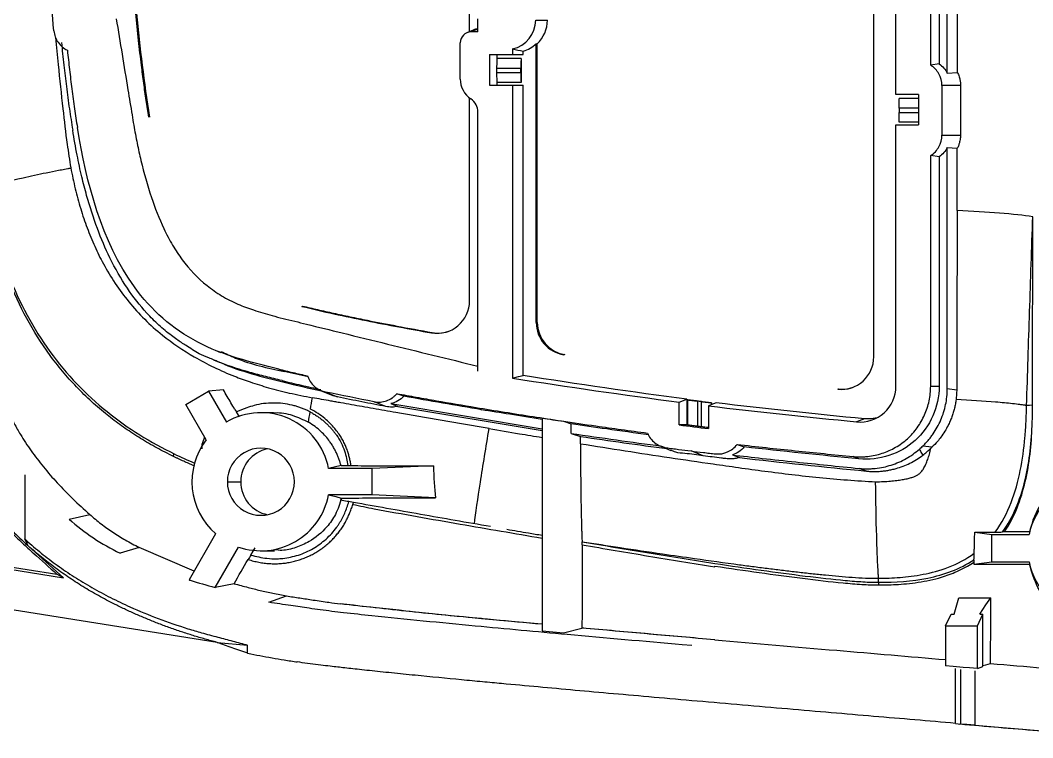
# Model space of a CAD drawing. Header units: millimetres. Extents: x 405 to 507, y -86 to 86.
# Drawn here: x 424.22 to 462.36, y -84.14 to -57.12 of the extents above; entities that cross this region are included whole.
import ezdxf

# ---------------------------------------------------------------- set-up
doc = ezdxf.new("R2010")
doc.units = ezdxf.units.MM

msp = doc.modelspace()

# ---------------------------------------------------------------- linework, layer by layer
at = {"color": 7, "linetype": 'Continuous', "lineweight": 25}
for p, q in [((456.373, -69.797), (456.373, -29.777)), ((457.206, -59.91), (457.206, -42.11)), ((458.519, -58.806), (458.519, -43.214)), ((458.838, -43.26), (458.838, -58.76)), ((441.148, -57.543), (441.148, -54.95)), ((441.461, -57.557), (441.461, -57.06)), ((443.635, -57.116), (444.076, -57.116)), ((441.283, -57.486), (441.038, -57.589)), ((441.461, -57.557), (441.193, -57.557)), ((440.791, -59.329), (440.791, -57.96)), ((442.765, -58.193), (442.765, -58.41)), ((443.165, -58.41), (443.165, -58.28)), ((443.656, -57.997), (443.696, -58.002)), ((443.656, -68.502), (443.656, -57.997)), ((443.696, -68.502), (443.696, -58.002)), ((441.893, -58.41), (443.165, -58.41)), ((441.893, -58.41), (441.893, -59.56)), ((442.182, -58.559), (442.182, -58.41)), ((443.084, -58.559), (442.182, -58.559)), ((443.084, -58.559), (443.084, -59.46)), ((442.177, -59.087), (442.177, -58.932)), ((443.079, -58.932), (442.177, -58.932)), ((442.177, -59.087), (443.079, -59.087)), ((443.079, -59.087), (443.079, -58.932)), ((458.838, -58.76), (458.519, -58.806)), ((459.143, -59.109), (459.529, -59.084)), ((442.182, -59.56), (442.182, -59.46)), ((443.084, -59.46), (442.182, -59.46)), ((441.893, -59.56), (443.165, -59.56)), ((442.765, -59.56), (442.765, -70.594)), ((443.165, -70.498), (443.165, -59.56)), ((459.644, -59.574), (458.94, -59.574)), ((441.148, -67.684), (441.148, -60.047)), ((458.059, -59.91), (457.206, -59.91)), ((458.059, -60.059), (457.33, -60.059)), ((458.059, -59.91), (458.059, -61.06)), ((441.461, -70.332), (441.461, -60.578)), ((457.325, -60.432), (457.325, -60.587)), ((458.059, -60.432), (457.325, -60.432)), ((457.325, -60.587), (458.059, -60.587)), ((458.059, -60.96), (457.33, -60.96)), ((457.206, -70.903), (457.206, -61.06)), ((457.206, -61.06), (458.059, -61.06)), ((458.94, -61.444), (459.64, -61.444)), ((459.143, -61.911), (459.522, -61.936)), ((459.143, -70.991), (459.143, -61.911)), ((459.516, -64.288), (459.522, -61.936)), ((458.519, -70.903), (458.519, -62.214)), ((458.838, -62.26), (458.519, -62.214)), ((458.838, -62.26), (458.838, -70.903)), ((434.819, -67.892), (434.851, -67.881)), ((443.656, -68.502), (443.696, -68.502)), ((439.706, -68.89), (439.737, -68.879)), ((431.564, -69.548), (431.761, -69.631)), ((444.728, -69.703), (444.697, -69.714)), ((431.5, -69.911), (431.716, -70.001)), ((431.893, -70.074), (431.675, -69.982)), ((434.16, -70.344), (433.952, -70.257)), ((434.078, -70.691), (434.315, -70.788)), ((458.519, -70.903), (458.838, -70.903)), ((430.452, -71.586), (431.31, -71.09)), ((431.87, -71.036), (431.31, -71.09)), ((431.31, -71.09), (431.98, -72.25)), ((435.529, -71.058), (435.936, -71.228)), ((435.719, -71.12), (436.166, -71.304)), ((438.668, -71.278), (438.407, -71.182)), ((455.025, -71.016), (455.055, -71.005)), ((459.143, -70.991), (459.499, -71.031)), ((431.22, -72.918), (430.452, -71.586)), ((437.994, -71.667), (437.545, -71.483)), ((438.184, -71.558), (438.441, -71.659)), ((438.184, -71.558), (443.878, -72.51)), ((438.441, -71.659), (443.878, -72.568)), ((441.384, -71.7), (441.599, -71.788)), ((449.041, -71.5), (449.33, -71.387)), ((449.041, -72.359), (449.041, -71.5)), ((449.33, -71.387), (449.33, -72.359)), ((449.362, -72.363), (449.362, -71.414)), ((449.73, -71.462), (449.73, -72.411)), ((449.885, -72.431), (449.885, -71.482)), ((450.141, -71.639), (450.141, -72.498)), ((450.263, -71.528), (450.263, -71.592)), ((432.293, -71.766), (432.365, -71.864)), ((432.476, -72.055), (432.365, -71.864)), ((433.761, -71.9), (433.283, -71.9)), ((444.682, -72.222), (444.976, -72.318)), ((444.976, -72.678), (444.976, -72.318)), ((449.33, -72.359), (449.041, -72.359)), ((456.023, -72.132), (455.724, -72.244)), ((444.976, -72.678), (445.329, -72.792)), ((445.328, -73.067), (445.329, -72.792)), ((448.32, -73.151), (448.728, -73.322)), ((451.226, -73.092), (451.494, -73.186)), ((458.564, -73.201), (458.216, -73.159)), ((449.949, -73.526), (449.49, -73.34)), ((451.047, -73.49), (451.309, -73.59)), ((455.813, -73.639), (455.592, -73.55)), ((436.301, -73.89), (435.835, -74.004)), ((437.48, -74.004), (435.835, -74.004)), ((439.781, -73.895), (437.48, -74.004)), ((437.48, -74.996), (437.48, -74.004)), ((456.098, -74.098), (455.818, -73.998)), ((424.386, -74.242), (424.386, -76.654)), ((432.019, -74.5), (432.521, -74.5)), ((437.48, -74.996), (435.835, -74.996)), ((439.856, -75.109), (437.48, -74.996)), ((426.055, -75.907), (426.836, -75.727)), ((412.897, -76.063), (425.846, -78.115)), ((412.911, -75.975), (425.598, -77.985)), ((424.386, -76.654), (424.436, -76.7)), ((424.465, -76.811), (424.386, -76.654)), ((431.578, -76.462), (430.575, -78.2)), ((460.177, -76.396), (460.819, -76.49)), ((460.819, -77.51), (460.819, -76.49)), ((460.819, -76.49), (462.226, -76.49)), ((461.295, -76.392), (461.229, -76.392)), ((462.246, -76.392), (461.295, -76.392)), ((424.436, -76.7), (424.465, -76.811)), ((424.519, -76.918), (424.465, -76.811)), ((424.484, -76.887), (424.519, -76.918)), ((424.519, -76.918), (425.846, -78.115)), ((428.699, -76.971), (427.974, -77.187)), ((430.769, -77.863), (428.699, -76.971)), ((431.557, -78.481), (432.436, -76.958)), ((445.384, -76.876), (445.383, -76.759)), ((431.634, -80.551), (409.946, -77.115)), ((433.283, -77.1), (433.795, -77.1)), ((450.383, -77.708), (450.383, -77.675)), ((460.149, -77.608), (460.819, -77.51)), ((460.149, -77.608), (462.243, -77.608)), ((460.819, -77.51), (462.226, -77.51)), ((425.846, -78.115), (425.598, -77.985)), ((432.272, -78.34), (431.557, -78.481)), ((433.584, -79.04), (434.243, -78.803)), ((459.076, -79.932), (459.288, -79.484)), ((459.288, -79.484), (459.401, -79.484)), ((460.276, -79.932), (460.488, -79.484)), ((460.375, -79.484), (460.488, -79.484)), ((460.488, -81.457), (460.488, -79.484)), ((444.686, -80.186), (445.378, -80.009)), ((459.076, -79.932), (460.276, -79.932)), ((459.076, -79.932), (459.076, -81.437)), ((460.276, -81.54), (460.276, -79.932)), ((443.874, -80.112), (444.686, -80.186)), ((431.634, -80.551), (432.783, -80.651)), ((432.783, -80.958), (432.783, -80.651)), ((449.516, -80.673), (449.156, -80.642)), ((459.459, -83.6), (459.459, -81.528)), ((459.65, -83.632), (459.65, -81.571)), ((460.187, -81.622), (460.187, -83.67)), ((460.276, -81.54), (460.488, -81.457))]:
    msp.add_line(p, q, dxfattribs=at)
at = {"color": 8, "linetype": 'Continuous', "lineweight": 25}
msp.add_line((441.461, -57.454), (441.193, -57.557), dxfattribs=at)
at = {"color": 7, "linetype": 'Continuous', "lineweight": 25, "flags": 128}
for points in [[(459.143, -59.109), (459.143, -48.606), (459.144, -42.911)], [(458.94, -59.574), (458.94, -60.621), (458.94, -61.444)], [(459.644, -59.574), (459.642, -60.523), (459.64, -61.444)], [(442.765, -70.594), (442.989, -70.54), (443.165, -70.498)], [(450.43, -71.526), (450.332, -71.565), (450.268, -71.589), (450.205, -71.614), (450.141, -71.639)], [(462.356, -71.621), (462.244, -71.625), (462.132, -71.628)], [(456.503, -72.086), (456.281, -72.131), (456.023, -72.132)], [(443.878, -72.101), (443.876, -76.587), (443.874, -80.112)], [(449.362, -72.363), (449.344, -72.361), (449.33, -72.359)], [(448.372, -73.155), (448.479, -73.202), (448.591, -73.25)], [(435.835, -74.996), (436.102, -75.061), (436.31, -75.112)], [(436.747, -75.354), (436.76, -75.318), (436.772, -75.281)], [(432.909, -77.265), (432.996, -77.114), (433.064, -76.995)], [(460.149, -77.531), (460.149, -77.574), (460.149, -77.608)], [(459.401, -79.484), (459.501, -79.139), (459.58, -78.867)], [(460.375, -79.484), (460.602, -79.138), (460.78, -78.867)], [(459.743, -81.494), (459.37, -81.462), (459.076, -81.437)], [(460.276, -81.54), (459.978, -81.514), (459.743, -81.494)], [(460.488, -81.419), (460.601, -81.39), (460.777, -81.345)], [(459.459, -83.6), (459.548, -83.62), (459.619, -83.636)], [(459.65, -83.632), (459.632, -83.635), (459.619, -83.636)], [(460.187, -83.67), (459.886, -83.649), (459.65, -83.632)], [(460.187, -83.67), (462.874, -83.899), (464.985, -84.078)]]:
    msp.add_lwpolyline(points, dxfattribs=at)
at = {"color": 7, "linetype": 'Continuous', "lineweight": 25}
for centre, radius, start, end in [((442.533, -57.116), 1.102, 282.173, 0.0053), ((442.85, -57.116), 1.225, 313.6588, 0.0014), ((441.194, -57.96), 0.402, 90.0073, 180.0073), ((441.482, -57.959), 0.514, 92.3112, 112.7884), ((442.821, -57.116), 1.214, 286.4641, 313.4289), ((441.694, -59.329), 0.902, 179.9977, 236.3942), ((440.863, -60.578), 0.598, 359.9977, 56.3942), ((439.922, -67.684), 1.225, 259.8297, 0.009), ((444.881, -68.503), 1.225, 179.9942, 261.3349), ((444.91, -68.503), 1.214, 179.9942, 261.3349), ((439.952, -67.685), 1.214, 259.822, 292.7885), ((455.148, -69.797), 1.225, 264.2437, 0.0083), ((455.177, -69.797), 1.214, 264.2362, 292.7884), ((455.859, -70.903), 1.348, 264.2437, 0.0083), ((433.283, -74.499), 2.599, 10.9806, 120.0944), ((433.284, -74.5), 2.6, 142.5277, 228.996), ((433.283, -74.5), 1.264, 359.989, 180.011), ((433.785, -74.5), 1.265, 101.4588, 180.0055), ((433.283, -74.5), 1.264, 179.989, 0.011), ((433.785, -74.5), 1.265, 179.9945, 258.5412), ((464.775, -77), 2.6, 101.3233, 168.6882), ((433.283, -74.501), 2.599, 250.9944, 349.0182), ((431.542, -69.76), 8.24, 228.2462, 244.3451), ((464.775, -77), 2.6, 191.3116, 260.1342)]:
    msp.add_arc(centre, radius, start, end, dxfattribs=at)
for points, knots in [([(429.059, -60.762), (429.025, -60.553), (428.958, -60.129), (428.866, -59.48), (428.769, -58.726), (428.67, -57.852), (428.541, -56.549), (428.438, -55.288), (428.344, -53.982), (428.254, -52.693), (428.143, -51.006), (427.991, -48.391), (427.832, -45.13), (427.669, -41.205), (427.533, -37.314), (427.418, -33.36), (427.358, -30.742), (427.327, -29.398)], [0, 0, 0, 0, 0.020192, 0.041035, 0.062532, 0.092724, 0.12501, 0.187495, 0.213569, 0.249997, 0.310804, 0.375, 0.500002, 0.622485, 0.750001, 0.871686, 1, 1, 1, 1]), ([(429.099, -60.76), (428.887, -59.464), (428.735, -58.16), (428.493, -55.548), (428.402, -54.241), (428.131, -50.323), (427.994, -47.708), (427.639, -39.864), (427.481, -34.631), (427.368, -29.398)], [0, 0, 0, 0, 0.125, 0.125, 0.25, 0.25, 0.5, 0.5, 1, 1, 1, 1]), ([(459.529, -59.084), (459.53, -58.41), (459.534, -57.085), (459.538, -55.128), (459.543, -52.93), (459.548, -50.34), (459.552, -48.382), (459.554, -47.338)], [0, 0, 0, 0, 0.1720609, 0.3387257, 0.499996, 0.7335729, 1, 1, 1, 1]), ([(427.833, -57.06), (427.906, -57.505), (428.052, -58.396), (428.25, -59.603), (428.397, -60.494), (428.507, -61.168), (428.613, -61.74), (428.813, -62.652), (429.114, -63.737), (429.53, -64.803), (429.939, -65.58), (430.434, -66.337), (431.056, -66.993), (431.8, -67.51), (432.391, -67.81), (433.032, -68.047), (433.603, -68.218), (434.273, -68.384), (435.154, -68.602), (436.466, -68.923), (438.052, -69.312), (439.756, -69.729), (440.893, -70.007), (441.461, -70.146)], [0, 0, 0, 0, 0.062818, 0.125635, 0.170335, 0.188452, 0.220723, 0.251275, 0.318401, 0.377281, 0.41007, 0.44042, 0.50313, 0.534244, 0.566156, 0.59514, 0.629275, 0.649084, 0.691213, 0.755664, 0.837109, 0.918555, 1, 1, 1, 1]), ([(425.483, -57.516), (425.498, -57.672), (425.582, -57.894), (425.737, -58.068), (425.854, -58.169), (425.921, -58.21), (425.99, -58.248)], [0, 0, 0, 0, 0.5, 0.75, 0.75, 1, 1, 1, 1]), ([(425.767, -57.949), (425.797, -58.235), (425.854, -58.788), (425.953, -59.623), (426.062, -60.442), (426.149, -60.992), (426.191, -61.261)], [0, 0, 0, 0, 0.25793, 0.499847, 0.755622, 1, 1, 1, 1]), ([(425.99, -58.248), (426.016, -58.491), (426.069, -58.977), (426.158, -59.713), (426.255, -60.44), (426.331, -60.923), (426.368, -61.156)], [0, 0, 0, 0, 0.249999, 0.499995, 0.758721, 1, 1, 1, 1]), ([(442.177, -58.932), (442.177, -58.908), (442.177, -58.86), (442.178, -58.789), (442.179, -58.712), (442.18, -58.63), (442.181, -58.583), (442.182, -58.559)], [0, 0, 0, 0, 0.167046, 0.332603, 0.50026, 0.749787, 1, 1, 1, 1]), ([(443.084, -58.559), (443.083, -58.574), (443.083, -58.605), (443.082, -58.661), (443.081, -58.733), (443.08, -58.823), (443.079, -58.896), (443.079, -58.932)], [0, 0, 0, 0, 0.1670462, 0.3326034, 0.5002598, 0.7497868, 1, 1, 1, 1]), ([(442.182, -59.46), (442.181, -59.445), (442.18, -59.414), (442.179, -59.359), (442.178, -59.287), (442.177, -59.196), (442.177, -59.124), (442.177, -59.087)], [0, 0, 0, 0, 0.167046, 0.332603, 0.50026, 0.749787, 1, 1, 1, 1]), ([(443.079, -59.087), (443.079, -59.112), (443.08, -59.16), (443.08, -59.23), (443.081, -59.308), (443.082, -59.39), (443.083, -59.437), (443.084, -59.46)], [0, 0, 0, 0, 0.1670462, 0.3326034, 0.5002598, 0.7497868, 1, 1, 1, 1]), ([(458.94, -59.574), (458.94, -59.421), (458.88, -59.195), (458.746, -59.009), (458.643, -58.897), (458.582, -58.85), (458.519, -58.806)], [0, 0, 0, 0, 0.5, 0.75, 0.75, 1, 1, 1, 1]), ([(459.529, -59.084), (459.541, -59.109), (459.565, -59.161), (459.593, -59.241), (459.62, -59.336), (459.64, -59.448), (459.643, -59.532), (459.644, -59.574)], [0, 0, 0, 0, 0.167343, 0.33398, 0.500868, 0.750801, 1, 1, 1, 1]), ([(457.325, -60.432), (457.325, -60.408), (457.325, -60.36), (457.326, -60.289), (457.326, -60.212), (457.328, -60.13), (457.329, -60.083), (457.33, -60.059)], [0, 0, 0, 0, 0.167046, 0.332603, 0.50026, 0.749787, 1, 1, 1, 1]), ([(457.33, -60.96), (457.329, -60.945), (457.328, -60.914), (457.327, -60.859), (457.326, -60.787), (457.325, -60.696), (457.325, -60.624), (457.325, -60.587)], [0, 0, 0, 0, 0.167046, 0.332603, 0.50026, 0.749787, 1, 1, 1, 1]), ([(430.958, -69.677), (430.791, -69.576), (430.507, -69.402), (430.157, -69.174), (429.812, -68.923), (429.428, -68.601), (428.85, -68.026), (428.203, -67.193), (427.592, -66.111), (427.092, -64.935), (426.761, -63.906), (426.523, -62.979), (426.346, -62.161), (426.245, -61.573), (426.191, -61.261)], [0, 0, 0, 0, 0.05818, 0.099585, 0.124811, 0.185519, 0.249144, 0.368377, 0.499421, 0.619077, 0.749919, 0.821906, 0.905217, 1, 1, 1, 1]), ([(433.952, -70.257), (432.903, -70.001), (431.854, -69.741), (429.95, -68.745), (429.142, -68.028), (427.27, -65.429), (426.711, -63.247), (426.368, -61.156)], [0, 0, 0, 0, 0.25, 0.25, 0.5, 0.5, 1, 1, 1, 1]), ([(458.519, -62.214), (458.582, -62.169), (458.643, -62.122), (458.747, -62.01), (458.88, -61.824), (458.94, -61.598), (458.94, -61.444)], [0, 0, 0, 0, 0.25, 0.25, 0.5, 1, 1, 1, 1]), ([(459.64, -61.444), (459.639, -61.472), (459.638, -61.529), (459.627, -61.613), (459.608, -61.711), (459.575, -61.82), (459.54, -61.897), (459.522, -61.936)], [0, 0, 0, 0, 0.165645, 0.33173, 0.499282, 0.748944, 1, 1, 1, 1]), ([(422.908, -63.406), (423.279, -63.296), (423.768, -63.172), (424.601, -62.983), (424.895, -62.92), (425.349, -62.827), (425.578, -62.781), (425.849, -62.729), (425.984, -62.704), (426.052, -62.691), (426.081, -62.686), (426.1, -62.682), (426.112, -62.68), (426.119, -62.679)], [0, 0, 0, 0, 0.5, 0.5, 0.75, 0.75, 0.875, 0.9375, 0.96875, 0.984375, 0.992187, 0.992187, 1, 1, 1, 1]), ([(426.12, -62.679), (426.145, -62.81), (426.196, -63.072), (426.285, -63.46), (426.383, -63.841), (426.49, -64.214), (426.607, -64.58), (426.734, -64.938), (426.871, -65.289), (427.019, -65.631), (427.176, -65.965), (427.552, -66.692), (428.272, -67.772), (429.454, -68.946), (430.816, -69.867), (431.956, -70.41), (432.907, -70.756), (433.597, -70.969), (434.378, -71.172), (434.933, -71.279), (435.225, -71.336)], [0, 0, 0, 0, 0.0298031, 0.0592595, 0.0883738, 0.1171535, 0.1456081, 0.1737497, 0.2015931, 0.2291555, 0.2564567, 0.2835193, 0.4109807, 0.5426074, 0.6505128, 0.7741703, 0.8213614, 0.8746507, 0.9341546, 1, 1, 1, 1]), ([(429.993, -73.548), (429.886, -73.495), (429.672, -73.39), (429.359, -73.223), (429.052, -73.05), (428.752, -72.87), (428.459, -72.684), (428.173, -72.491), (427.893, -72.291), (427.621, -72.086), (427.03, -71.612), (426.172, -70.804), (425.168, -69.561), (424.33, -68.181), (423.782, -66.948), (423.429, -65.922), (423.205, -65.138), (423.015, -64.325), (422.92, -63.769), (422.872, -63.488)], [0, 0, 0, 0, 0.027872, 0.055498, 0.082895, 0.110083, 0.137079, 0.163903, 0.190575, 0.217114, 0.24354, 0.367437, 0.491086, 0.61533, 0.743184, 0.805173, 0.868523, 0.933411, 1, 1, 1, 1]), ([(422.92, -63.48), (422.965, -63.755), (423.016, -64.033), (423.131, -64.584), (423.196, -64.857), (423.41, -65.669), (423.581, -66.202), (424.183, -67.755), (424.705, -68.727), (425.961, -70.46), (426.694, -71.219), (428.281, -72.499), (429.134, -73.022), (430.009, -73.446)], [0, 0, 0, 0, 0.0625, 0.0625, 0.125, 0.125, 0.25, 0.25, 0.5, 0.5, 0.75, 0.75, 1, 1, 1, 1]), ([(459.516, -64.288), (459.513, -65.424), (459.507, -67.672), (459.501, -69.92), (459.499, -71.031)], [0, 0, 0, 0, 0.505753, 1, 1, 1, 1]), ([(462.363, -64.516), (462.031, -64.467), (461.601, -64.421), (460.623, -64.343), (460.076, -64.31), (459.516, -64.288)], [0, 0, 0, 0, 0.5, 0.5, 1, 1, 1, 1]), ([(462.132, -71.628), (462.169, -70.453), (462.207, -69.28), (462.284, -66.905), (462.324, -65.708), (462.363, -64.516)], [0, 0, 0, 0, 0.5, 0.5, 1, 1, 1, 1]), ([(434.819, -67.892), (435.221, -67.99), (435.629, -68.084), (436.442, -68.263), (436.849, -68.348), (438.072, -68.593), (438.89, -68.744), (439.706, -68.89)], [0, 0, 0, 0, 0.25, 0.25, 0.5, 0.5, 1, 1, 1, 1]), ([(434.851, -67.881), (435.04, -67.926), (435.426, -68.019), (436.021, -68.153), (436.644, -68.287), (437.44, -68.45), (438.473, -68.65), (439.291, -68.798), (439.737, -68.879)], [0, 0, 0, 0, 0.116887, 0.239167, 0.366856, 0.499966, 0.727552, 1, 1, 1, 1]), ([(422.64, -69.094), (422.751, -69.394), (422.938, -69.9), (423.171, -70.519), (423.355, -71), (423.54, -71.422), (423.755, -71.876), (423.981, -72.306), (424.262, -72.795), (424.624, -73.344), (425.089, -73.954), (425.613, -74.557), (426.195, -75.156), (426.617, -75.536), (426.833, -75.731)], [0, 0, 0, 0, 0.120433, 0.203498, 0.24917, 0.314243, 0.377224, 0.4382, 0.497264, 0.589706, 0.685799, 0.785968, 0.890592, 1, 1, 1, 1]), ([(431.675, -69.982), (431.622, -69.961), (431.502, -69.912), (431.263, -69.809), (431.077, -69.728), (430.958, -69.677)], [0, 0, 0, 0, 0.218007, 0.499997, 1, 1, 1, 1]), ([(431.781, -69.587), (431.962, -69.675), (432.713, -70.041), (433.535, -70.213), (434.16, -70.344)], [0, 0, 0, 0, 0.240229, 1, 1, 1, 1]), ([(434.078, -70.691), (433.875, -70.641), (433.469, -70.542), (432.929, -70.4), (432.461, -70.263), (432.064, -70.133), (431.804, -70.033), (431.675, -69.982)], [0, 0, 0, 0, 0.2505934, 0.5002562, 0.6671593, 0.8336543, 1, 1, 1, 1]), ([(433.952, -70.257), (434.132, -70.301), (434.494, -70.388), (434.856, -70.469), (435.038, -70.509)], [0, 0, 0, 0, 0.499951, 1, 1, 1, 1]), ([(435.06, -70.553), (434.913, -70.52), (434.612, -70.453), (434.313, -70.381), (434.16, -70.344)], [0, 0, 0, 0, 0.490915, 1, 1, 1, 1]), ([(435.038, -70.509), (435.052, -70.547), (435.066, -70.585), (435.101, -70.657), (435.16, -70.762), (435.343, -70.974), (435.561, -71.087), (435.719, -71.12)], [0, 0, 0, 0, 0.125, 0.125, 0.25, 0.5, 1, 1, 1, 1]), ([(434.078, -70.691), (434.317, -70.748), (434.802, -70.865), (435.289, -70.973), (435.536, -71.027)], [0, 0, 0, 0, 0.492826, 1, 1, 1, 1]), ([(455.592, -73.55), (455.638, -73.554), (455.73, -73.562), (455.869, -73.564), (456.008, -73.56), (456.193, -73.544), (456.422, -73.506), (456.779, -73.408), (457.205, -73.219), (457.657, -72.892), (458.028, -72.474), (458.259, -72.07), (458.392, -71.724), (458.464, -71.455), (458.511, -71.181), (458.517, -70.995), (458.519, -70.903)], [0, 0, 0, 0, 0.031159, 0.062376, 0.093741, 0.125342, 0.187709, 0.250409, 0.375217, 0.500022, 0.624827, 0.749634, 0.81222, 0.874702, 0.93759, 1, 1, 1, 1]), ([(458.838, -70.903), (458.838, -71.671), (458.501, -72.429), (457.365, -73.456), (456.578, -73.716), (455.813, -73.639)], [0, 0, 0, 0, 0.5, 0.5, 1, 1, 1, 1]), ([(432.293, -71.766), (432.247, -71.687), (432.154, -71.527), (432.013, -71.283), (431.918, -71.119), (431.87, -71.036)], [0, 0, 0, 0, 0.327047, 0.660273, 1, 1, 1, 1]), ([(441.882, -72.498), (440.69, -72.297), (439.515, -72.095), (438.083, -71.844), (437.798, -71.794), (437.237, -71.695), (436.957, -71.645), (436.557, -71.574), (436.428, -71.551), (436.231, -71.516), (436.164, -71.504), (436.038, -71.481), (435.977, -71.47), (435.674, -71.416), (435.445, -71.375), (435.225, -71.336)], [0, 0, 0, 0, 0.5, 0.5, 0.625, 0.625, 0.75, 0.75, 0.8125, 0.8125, 0.84375, 0.84375, 0.875, 0.875, 1, 1, 1, 1]), ([(436.166, -71.304), (436.09, -71.288), (436.01, -71.27), (435.941, -71.23), (435.937, -71.228)], [0, 0, 0, 0, 0.945791, 1, 1, 1, 1]), ([(437.994, -71.667), (437.691, -71.609), (437.081, -71.492), (436.472, -71.367), (436.166, -71.304)], [0, 0, 0, 0, 0.4962125, 1, 1, 1, 1]), ([(437.545, -71.483), (437.703, -71.513), (437.947, -71.492), (438.197, -71.367), (438.292, -71.294), (438.351, -71.241), (438.379, -71.211), (438.407, -71.182)], [0, 0, 0, 0, 0.5, 0.75, 0.875, 0.875, 1, 1, 1, 1]), ([(438.407, -71.182), (438.65, -71.226), (439.146, -71.316), (440.138, -71.49), (440.887, -71.617), (441.384, -71.7)], [0, 0, 0, 0, 0.245448, 0.49994, 1, 1, 1, 1]), ([(458.216, -73.159), (458.252, -73.124), (458.324, -73.053), (458.424, -72.941), (458.52, -72.823), (458.639, -72.66), (458.772, -72.446), (458.905, -72.173), (459.011, -71.889), (459.086, -71.596), (459.134, -71.296), (459.14, -71.092), (459.143, -70.991)], [0, 0, 0, 0, 0.062424, 0.124716, 0.187036, 0.249542, 0.374537, 0.499758, 0.624088, 0.748645, 0.874267, 1, 1, 1, 1]), ([(459.499, -71.031), (459.497, -71.094), (459.495, -71.22), (459.481, -71.345), (459.474, -71.407)], [0, 0, 0, 0, 0.499725, 1, 1, 1, 1]), ([(435.139, -71.869), (435.097, -71.848), (435.012, -71.804), (434.88, -71.748), (434.745, -71.698), (434.607, -71.654), (434.397, -71.598), (434.111, -71.547), (433.748, -71.527), (433.387, -71.55), (433.05, -71.613), (432.712, -71.729), (432.492, -71.815), (432.365, -71.864)], [0, 0, 0, 0, 0.0496459, 0.0992618, 0.1490266, 0.1991195, 0.249719, 0.3751238, 0.5001337, 0.6268637, 0.7512876, 0.8557679, 1, 1, 1, 1]), ([(438.441, -71.659), (438.404, -71.666), (438.33, -71.681), (438.217, -71.688), (438.105, -71.685), (438.031, -71.673), (437.994, -71.667)], [0, 0, 0, 0, 0.2529673, 0.5021628, 0.7502687, 1, 1, 1, 1]), ([(441.384, -71.7), (441.743, -71.759), (442.46, -71.876), (443.535, -72.045), (444.682, -72.219), (445.791, -72.382), (446.868, -72.534), (447.516, -72.622), (447.843, -72.666)], [0, 0, 0, 0, 0.1669874, 0.3336599, 0.5000213, 0.7000101, 0.8482602, 1, 1, 1, 1]), ([(449.362, -71.414), (449.377, -71.416), (449.406, -71.42), (449.461, -71.427), (449.533, -71.437), (449.622, -71.448), (449.694, -71.457), (449.73, -71.462)], [0, 0, 0, 0, 0.166291, 0.332007, 0.500769, 0.751476, 1, 1, 1, 1]), ([(449.885, -71.482), (449.909, -71.485), (449.957, -71.491), (450.028, -71.499), (450.106, -71.509), (450.19, -71.519), (450.238, -71.525), (450.263, -71.528)], [0, 0, 0, 0, 0.165963, 0.331289, 0.499509, 0.751273, 1, 1, 1, 1]), ([(459.474, -71.407), (459.466, -71.461), (459.451, -71.57), (459.415, -71.733), (459.37, -71.897), (459.316, -72.06), (459.251, -72.222), (459.165, -72.404), (459.053, -72.605), (458.917, -72.805), (458.756, -73.007), (458.635, -73.129), (458.564, -73.201)], [0, 0, 0, 0, 0.080012, 0.161349, 0.244067, 0.328166, 0.413585, 0.500198, 0.622374, 0.750076, 0.853127, 1, 1, 1, 1]), ([(462.132, -71.628), (462.129, -71.627), (462.123, -71.627), (462.113, -71.625), (462.098, -71.623), (462.063, -71.618), (461.991, -71.608), (461.926, -71.599), (461.793, -71.582), (461.7, -71.571), (461.406, -71.539), (461.192, -71.518), (460.509, -71.462), (459.999, -71.43), (459.474, -71.407)], [0, 0, 0, 0, 0.007813, 0.007813, 0.015625, 0.03125, 0.0625, 0.125, 0.125, 0.25, 0.25, 0.5, 0.5, 1, 1, 1, 1]), ([(460.95, -76.393), (461.202, -76.052), (461.398, -75.674), (461.702, -74.891), (461.811, -74.484), (461.975, -73.666), (462.03, -73.254), (462.086, -72.64), (462.1, -72.436), (462.116, -72.132), (462.12, -72.031), (462.126, -71.879), (462.128, -71.804), (462.13, -71.728), (462.131, -71.678), (462.132, -71.651), (462.132, -71.628)], [0, 0, 0, 0, 0.25, 0.25, 0.5, 0.5, 0.75, 0.75, 0.875, 0.875, 0.9375, 0.9375, 0.96875, 0.984375, 0.984375, 1, 1, 1, 1]), ([(433.761, -71.906), (433.779, -71.904), (434.014, -71.877), (434.477, -71.974), (434.873, -72.161), (435.071, -72.255)], [0, 0, 0, 0, 0.039531, 0.518348, 1, 1, 1, 1]), ([(435.139, -71.869), (435.186, -71.895), (435.278, -71.946), (435.408, -72.03), (435.529, -72.117), (435.64, -72.206), (435.741, -72.297), (435.835, -72.388), (435.919, -72.478), (435.996, -72.568), (436.065, -72.655), (436.176, -72.807), (436.31, -73.031), (436.434, -73.329), (436.517, -73.618), (436.547, -73.8), (436.562, -73.89)], [0, 0, 0, 0, 0.060331, 0.118385, 0.174171, 0.227691, 0.278941, 0.327918, 0.374619, 0.419046, 0.461202, 0.501023, 0.634053, 0.759709, 0.880983, 1, 1, 1, 1]), ([(436.68, -73.893), (436.672, -73.845), (436.655, -73.747), (436.621, -73.597), (436.58, -73.444), (436.528, -73.289), (436.466, -73.132), (436.391, -72.975), (436.303, -72.818), (436.195, -72.655), (436.06, -72.481), (435.891, -72.296), (435.684, -72.107), (435.437, -71.919), (435.248, -71.815), (435.149, -71.76)], [0, 0, 0, 0, 0.059093, 0.118738, 0.179123, 0.240426, 0.302805, 0.366458, 0.431728, 0.499019, 0.578398, 0.668252, 0.768509, 0.879102, 1, 1, 1, 1]), ([(443.878, -72.151), (443.471, -72.088), (442.711, -71.97), (441.952, -71.846), (441.599, -71.788)], [0, 0, 0, 0, 0.534925, 1, 1, 1, 1]), ([(436.301, -73.89), (436.289, -73.849), (436.267, -73.765), (436.223, -73.636), (436.172, -73.506), (436.112, -73.374), (436.043, -73.242), (435.963, -73.109), (435.86, -72.957), (435.723, -72.785), (435.541, -72.598), (435.324, -72.413), (435.158, -72.309), (435.071, -72.255)], [0, 0, 0, 0, 0.068702, 0.13804, 0.208174, 0.27926, 0.351449, 0.424885, 0.499702, 0.610598, 0.73078, 0.86051, 1, 1, 1, 1]), ([(447.897, -72.732), (447.368, -72.66), (446.394, -72.527), (445.421, -72.383), (444.976, -72.318)], [0, 0, 0, 0, 0.542444, 1, 1, 1, 1]), ([(449.73, -72.411), (449.706, -72.408), (449.658, -72.402), (449.588, -72.393), (449.512, -72.383), (449.431, -72.372), (449.385, -72.366), (449.362, -72.363)], [0, 0, 0, 0, 0.166649, 0.332252, 0.500358, 0.751284, 1, 1, 1, 1]), ([(450.141, -72.462), (450.134, -72.461), (450.099, -72.457), (450.009, -72.446), (449.928, -72.436), (449.885, -72.431)], [0, 0, 0, 0, 0.1021994, 0.5252649, 1, 1, 1, 1]), ([(461.23, -76.392), (461.427, -76.113), (461.592, -75.811), (461.863, -75.18), (461.97, -74.849), (462.223, -73.833), (462.306, -73.121), (462.34, -72.39)], [0, 0, 0, 0, 0.25, 0.25, 0.5, 0.5, 1, 1, 1, 1]), ([(461.295, -76.392), (461.486, -76.108), (461.644, -75.802), (461.902, -75.164), (462.003, -74.832), (462.24, -73.814), (462.313, -73.108), (462.341, -72.39)], [0, 0, 0, 0, 0.25, 0.25, 0.5, 0.5, 1, 1, 1, 1]), ([(431.163, -72.82), (431.12, -72.915), (431.05, -73.067), (431.055, -73.204), (431.056, -73.254)], [0, 0, 0, 0, 0.63055, 1, 1, 1, 1]), ([(441.327, -76.085), (441.378, -75.689), (441.457, -75.141), (441.65, -73.889), (441.765, -73.186), (441.882, -72.498)], [0, 0, 0, 0, 0.5, 0.5, 1, 1, 1, 1]), ([(444.976, -72.678), (445.542, -72.761), (446.673, -72.927), (447.806, -73.079), (448.372, -73.155)], [0, 0, 0, 0, 0.500585, 1, 1, 1, 1]), ([(447.843, -72.666), (447.877, -72.738), (447.914, -72.807), (448.009, -72.931), (448.175, -73.097), (448.394, -73.194), (448.628, -73.23), (448.707, -73.238), (448.863, -73.259), (449.098, -73.289), (449.333, -73.32), (449.49, -73.34)], [0, 0, 0, 0, 0.125, 0.125, 0.25, 0.5, 0.5, 0.625, 0.625, 0.75, 1, 1, 1, 1]), ([(445.328, -73.067), (445.889, -73.156), (447.005, -73.334), (448.671, -73.588), (449.777, -73.749), (450.325, -73.828)], [0, 0, 0, 0, 0.3368933, 0.6708584, 1, 1, 1, 1]), ([(445.328, -73.067), (445.328, -73.133), (445.328, -73.264), (445.328, -73.456), (445.328, -73.639), (445.328, -73.814), (445.328, -73.98), (445.329, -74.137), (445.33, -74.284), (445.331, -74.422), (445.332, -74.551), (445.334, -74.671), (445.335, -74.781), (445.336, -74.883), (445.338, -74.976), (445.339, -75.06), (445.342, -75.28), (445.348, -75.617), (445.356, -75.977), (445.364, -76.237), (445.37, -76.447), (445.378, -76.62), (445.382, -76.725), (445.383, -76.759)], [0, 0, 0, 0, 0.0471, 0.092234, 0.135399, 0.176593, 0.215814, 0.253061, 0.288334, 0.321633, 0.35296, 0.382315, 0.409698, 0.435111, 0.458552, 0.480024, 0.499525, 0.628568, 0.749448, 0.812233, 0.87373, 0.959529, 1, 1, 1, 1]), ([(449.49, -73.34), (449.644, -73.359), (449.876, -73.387), (450.108, -73.415), (450.263, -73.434), (450.34, -73.445), (450.572, -73.465), (450.805, -73.424), (451.003, -73.305), (451.124, -73.209), (451.176, -73.152), (451.226, -73.092)], [0, 0, 0, 0, 0.25, 0.375, 0.375, 0.5, 0.5, 0.75, 0.875, 0.875, 1, 1, 1, 1]), ([(451.226, -73.092), (451.59, -73.133), (452.316, -73.216), (453.408, -73.33), (454.5, -73.441), (455.228, -73.514), (455.592, -73.55)], [0, 0, 0, 0, 0.24992, 0.499882, 0.749905, 1, 1, 1, 1]), ([(456.443, -74.501), (456.541, -74.499), (456.727, -74.495), (456.992, -74.478), (457.228, -74.454), (457.437, -74.423), (457.619, -74.388), (457.774, -74.348), (457.904, -74.303), (458.015, -74.254), (458.11, -74.186), (458.194, -74.093), (458.272, -73.973), (458.344, -73.826), (458.411, -73.653), (458.474, -73.454), (458.509, -73.311), (458.528, -73.235)], [0, 0, 0, 0, 0.106069, 0.20171, 0.287335, 0.363336, 0.430091, 0.487985, 0.537426, 0.578904, 0.618402, 0.663022, 0.714238, 0.773015, 0.839981, 0.915549, 1, 1, 1, 1]), ([(429.993, -73.548), (429.992, -73.546), (429.989, -73.542), (429.989, -73.532), (429.991, -73.518), (429.995, -73.498), (430.001, -73.474), (430.006, -73.457), (430.009, -73.447)], [0, 0, 0, 0, 0.052297, 0.143282, 0.281882, 0.470372, 0.70961, 1, 1, 1, 1]), ([(430.759, -73.896), (430.693, -73.868), (430.564, -73.813), (430.372, -73.728), (430.213, -73.656), (430.087, -73.594), (430.025, -73.563), (429.993, -73.548)], [0, 0, 0, 0, 0.253618, 0.499993, 0.74998, 0.874984, 1, 1, 1, 1]), ([(449.949, -73.526), (449.72, -73.491), (449.376, -73.439), (448.956, -73.415), (448.792, -73.337), (448.733, -73.309)], [0, 0, 0, 0, 0.562474, 0.843179, 1, 1, 1, 1]), ([(451.309, -73.59), (451.282, -73.598), (451.227, -73.614), (451.143, -73.63), (451.059, -73.64), (450.944, -73.644), (450.802, -73.629), (450.461, -73.587), (450.176, -73.553), (449.949, -73.526)], [0, 0, 0, 0, 0.062552, 0.124595, 0.186506, 0.248667, 0.37388, 0.499104, 1, 1, 1, 1]), ([(451.047, -73.49), (451.423, -73.533), (452.217, -73.624), (453.41, -73.752), (454.625, -73.877), (455.42, -73.958), (455.818, -73.998)], [0, 0, 0, 0, 0.236342, 0.499999, 0.75, 1, 1, 1, 1]), ([(455.818, -73.998), (455.869, -74.002), (455.971, -74.011), (456.124, -74.014), (456.278, -74.01), (456.482, -73.994), (456.736, -73.955), (457.033, -73.876), (457.321, -73.768), (457.595, -73.63), (457.856, -73.467), (458.015, -73.337), (458.094, -73.271)], [0, 0, 0, 0, 0.062498, 0.124859, 0.187248, 0.249827, 0.374977, 0.500348, 0.624836, 0.749547, 0.874719, 1, 1, 1, 1]), ([(456.098, -74.098), (456.152, -74.103), (456.259, -74.112), (456.421, -74.115), (456.582, -74.109), (456.743, -74.095), (456.902, -74.072), (457.059, -74.041), (457.252, -73.993), (457.478, -73.917), (457.735, -73.804), (457.984, -73.668), (458.139, -73.557), (458.217, -73.501)], [0, 0, 0, 0, 0.071605, 0.143329, 0.215063, 0.286697, 0.358124, 0.429236, 0.499929, 0.622309, 0.746846, 0.872952, 1, 1, 1, 1]), ([(458.094, -73.271), (458.106, -73.298), (458.13, -73.353), (458.17, -73.429), (458.201, -73.477), (458.217, -73.501)], [0, 0, 0, 0, 0.323549, 0.656883, 1, 1, 1, 1]), ([(436.68, -73.893), (437.021, -73.894), (437.537, -73.894), (438.311, -73.894), (439.004, -73.894), (439.521, -73.895), (439.781, -73.895)], [0, 0, 0, 0, 0.329987, 0.499994, 0.749086, 1, 1, 1, 1]), ([(450.325, -73.828), (450.644, -73.874), (451.292, -73.967), (452.279, -74.102), (453.294, -74.23), (454.331, -74.344), (455.383, -74.439), (456.089, -74.48), (456.443, -74.501)], [0, 0, 0, 0, 0.156718, 0.31886, 0.48539, 0.655211, 0.827167, 1, 1, 1, 1]), ([(456.554, -78.136), (456.553, -78.134), (456.553, -78.13), (456.553, -78.123), (456.552, -78.114), (456.551, -78.091), (456.548, -78.046), (456.542, -77.952), (456.537, -77.867), (456.528, -77.689), (456.521, -77.563), (456.504, -77.16), (456.493, -76.863), (456.464, -75.911), (456.45, -75.198), (456.443, -74.501)], [0, 0, 0, 0, 0.003906, 0.003906, 0.007812, 0.015625, 0.03125, 0.0625, 0.125, 0.125, 0.25, 0.25, 0.5, 0.5, 1, 1, 1, 1]), ([(436.324, -75.115), (436.256, -75.325), (436.129, -75.716), (435.722, -76.292), (435.205, -76.729), (434.607, -76.981), (434.16, -77.11), (433.891, -77.073), (433.798, -77.06)], [0, 0, 0, 0, 0.190286, 0.355072, 0.607083, 0.765369, 0.919422, 1, 1, 1, 1]), ([(436.291, -75.195), (436.295, -75.182), (436.301, -75.155), (436.307, -75.126), (436.31, -75.112)], [0, 0, 0, 0, 0.499212, 1, 1, 1, 1]), ([(436.31, -75.112), (436.486, -75.112), (436.845, -75.112), (437.398, -75.111), (437.977, -75.11), (438.58, -75.11), (439.209, -75.109), (439.638, -75.109), (439.856, -75.109)], [0, 0, 0, 0, 0.149996, 0.306617, 0.469899, 0.639873, 0.816565, 1, 1, 1, 1]), ([(432.798, -77.431), (432.865, -77.45), (432.998, -77.488), (433.201, -77.532), (433.404, -77.564), (433.606, -77.584), (433.808, -77.59), (434.007, -77.584), (434.205, -77.562), (434.4, -77.529), (434.592, -77.484), (434.78, -77.427), (434.962, -77.359), (435.138, -77.28), (435.307, -77.192), (435.469, -77.092), (435.624, -76.984), (435.771, -76.866), (435.91, -76.741), (436.041, -76.608), (436.163, -76.469), (436.276, -76.325), (436.379, -76.175), (436.469, -76.019), (436.55, -75.859), (436.623, -75.694), (436.688, -75.525), (436.728, -75.411), (436.747, -75.354)], [0, 0, 0, 0, 0.041941, 0.083531, 0.124721, 0.165488, 0.205839, 0.24581, 0.285553, 0.325301, 0.364906, 0.404207, 0.443182, 0.48182, 0.520093, 0.558102, 0.595994, 0.633747, 0.671329, 0.708709, 0.745852, 0.782727, 0.81905, 0.854979, 0.891039, 0.927223, 0.963551, 1, 1, 1, 1]), ([(432.909, -77.265), (433.105, -77.313), (433.43, -77.392), (433.834, -77.406), (434.236, -77.379), (434.703, -77.279), (435.26, -77.033), (435.75, -76.673), (436.024, -76.372), (436.151, -76.196), (436.182, -76.151), (436.293, -75.984), (436.454, -75.682), (436.548, -75.396), (436.595, -75.25)], [0, 0, 0, 0, 0.129085, 0.21297, 0.257359, 0.386387, 0.515428, 0.643817, 0.772372, 0.773586, 0.78272, 0.80771, 0.901473, 1, 1, 1, 1]), ([(436.747, -75.354), (436.88, -75.381), (437.148, -75.437), (437.416, -75.493), (437.552, -75.521)], [0, 0, 0, 0, 0.4945467, 1, 1, 1, 1]), ([(441.936, -76.191), (441.037, -76.035), (440.155, -75.881), (438.866, -75.654), (438.44, -75.578), (437.601, -75.429), (437.187, -75.355), (436.772, -75.281)], [0, 0, 0, 0, 0.5, 0.5, 0.75, 0.75, 1, 1, 1, 1]), ([(426.833, -75.731), (426.903, -75.792), (427.043, -75.912), (427.26, -76.085), (427.481, -76.249), (427.706, -76.405), (427.936, -76.554), (428.093, -76.647), (428.172, -76.693)], [0, 0, 0, 0, 0.168498, 0.336021, 0.502748, 0.668863, 0.834551, 1, 1, 1, 1]), ([(442.545, -76.288), (442.819, -76.335), (443.262, -76.411), (443.706, -76.485), (443.876, -76.513)], [0, 0, 0, 0, 0.6166577, 1, 1, 1, 1]), ([(423.867, -76.394), (424.004, -76.533), (424.145, -76.669), (424.432, -76.935), (424.578, -77.066), (425.015, -77.46), (425.307, -77.722), (425.598, -77.985)], [0, 0, 0, 0, 0.25, 0.25, 0.5, 0.5, 1, 1, 1, 1]), ([(423.921, -76.349), (424.013, -76.441), (424.197, -76.624), (424.389, -76.8), (424.484, -76.887)], [0, 0, 0, 0, 0.5008497, 1, 1, 1, 1]), ([(460.157, -77.191), (460.158, -77.161), (460.16, -77.103), (460.164, -76.98), (460.168, -76.817), (460.173, -76.612), (460.176, -76.467), (460.177, -76.396)], [0, 0, 0, 0, 0.125574, 0.250676, 0.500051, 0.755072, 1, 1, 1, 1]), ([(460.177, -76.396), (460.223, -76.396), (460.316, -76.395), (460.452, -76.395), (460.607, -76.394), (460.744, -76.394), (460.864, -76.393), (460.922, -76.393), (460.95, -76.393)], [0, 0, 0, 0, 0.162455, 0.328972, 0.499672, 0.749133, 0.874319, 1, 1, 1, 1]), ([(424.436, -76.7), (424.53, -76.783), (424.717, -76.949), (425.008, -77.189), (425.306, -77.423), (425.612, -77.649), (425.926, -77.869), (426.248, -78.082), (426.579, -78.288), (426.917, -78.487), (427.263, -78.679), (427.618, -78.865), (427.98, -79.043), (428.573, -79.318), (429.419, -79.665), (430.324, -79.975), (431.077, -80.198), (431.64, -80.35), (432.22, -80.502), (432.596, -80.601), (432.783, -80.651)], [0, 0, 0, 0, 0.040161, 0.080498, 0.121043, 0.161825, 0.202875, 0.244222, 0.285895, 0.327921, 0.370327, 0.413141, 0.456388, 0.500094, 0.622971, 0.75016, 0.807341, 0.875049, 0.937524, 1, 1, 1, 1]), ([(431.634, -80.551), (431.481, -80.51), (431.179, -80.428), (430.732, -80.295), (430.294, -80.154), (429.865, -80.007), (429.444, -79.851), (429.032, -79.688), (428.63, -79.518), (428.236, -79.34), (427.769, -79.116), (427.237, -78.838), (426.645, -78.496), (426.078, -78.133), (425.534, -77.75), (425.012, -77.348), (424.683, -77.061), (424.519, -76.918)], [0, 0, 0, 0, 0.058631, 0.11646, 0.173512, 0.229813, 0.28539, 0.340271, 0.394486, 0.448066, 0.501041, 0.586996, 0.671615, 0.755057, 0.837487, 0.919075, 1, 1, 1, 1]), ([(428.172, -76.693), (428.259, -76.742), (428.432, -76.839), (428.61, -76.927), (428.699, -76.971)], [0, 0, 0, 0, 0.499979, 1, 1, 1, 1]), ([(445.384, -76.876), (445.383, -77.396), (445.382, -78.44), (445.381, -79.484), (445.38, -80.008)], [0, 0, 0, 0, 0.4974952, 1, 1, 1, 1]), ([(445.383, -76.759), (445.863, -76.832), (446.871, -76.986), (448.283, -77.197), (449.779, -77.414), (450.933, -77.575), (451.868, -77.698), (452.421, -77.769), (452.965, -77.836), (453.501, -77.899), (454.028, -77.958), (454.546, -78.011), (455.056, -78.058), (455.559, -78.098), (456.057, -78.129), (456.388, -78.134), (456.554, -78.136)], [0, 0, 0, 0, 0.1293399, 0.2717438, 0.3803611, 0.5319542, 0.5821585, 0.631639, 0.68036, 0.7282858, 0.7753824, 0.8216456, 0.8670904, 0.9117874, 0.9559769, 1, 1, 1, 1]), ([(445.383, -76.759), (446.224, -76.902), (447.065, -77.042), (448.735, -77.315), (449.566, -77.448), (450.383, -77.574)], [0, 0, 0, 0, 0.5, 0.5, 1, 1, 1, 1]), ([(445.384, -76.876), (446.218, -77.018), (447.884, -77.299), (449.551, -77.572), (450.383, -77.708)], [0, 0, 0, 0, 0.50114, 1, 1, 1, 1]), ([(456.554, -78.136), (456.816, -78.133), (457.084, -78.124), (457.641, -78.079), (457.93, -78.045), (458.538, -77.928), (458.861, -77.846), (459.518, -77.591), (459.853, -77.417), (460.157, -77.191)], [0, 0, 0, 0, 0.25, 0.25, 0.5, 0.5, 0.75, 0.75, 1, 1, 1, 1]), ([(456.559, -78.288), (457.185, -78.289), (457.805, -78.251), (458.715, -78.065), (459.014, -77.982), (459.598, -77.756), (459.883, -77.613), (460.149, -77.436)], [0, 0, 0, 0, 0.5, 0.5, 0.75, 0.75, 1, 1, 1, 1]), ([(460.149, -77.436), (460.151, -77.395), (460.153, -77.314), (460.156, -77.232), (460.157, -77.191)], [0, 0, 0, 0, 0.500572, 1, 1, 1, 1]), ([(460.149, -77.436), (460.149, -77.451), (460.149, -77.483), (460.149, -77.514), (460.149, -77.531)], [0, 0, 0, 0, 0.474033, 1, 1, 1, 1]), ([(450.383, -77.574), (451.567, -77.753), (452.727, -77.919), (454.322, -78.116), (454.831, -78.173), (455.533, -78.237), (455.757, -78.255), (456.071, -78.274), (456.172, -78.279), (456.319, -78.284), (456.367, -78.286), (456.438, -78.287), (456.462, -78.287), (456.509, -78.288), (456.533, -78.288), (456.555, -78.288)], [0, 0, 0, 0, 0.5, 0.5, 0.75, 0.75, 0.875, 0.875, 0.9375, 0.9375, 0.96875, 0.96875, 0.984375, 0.984375, 1, 1, 1, 1]), ([(450.383, -77.675), (450.949, -77.76), (451.509, -77.842), (452.614, -77.998), (453.159, -78.071), (454.215, -78.203), (454.732, -78.262), (455.338, -78.319), (455.457, -78.33), (455.692, -78.349), (455.808, -78.357), (456.144, -78.378), (456.352, -78.387), (456.552, -78.387)], [0, 0, 0, 0, 0.25, 0.25, 0.5, 0.5, 0.75, 0.75, 0.8125, 0.8125, 0.875, 0.875, 1, 1, 1, 1]), ([(456.552, -78.387), (456.653, -78.386), (456.871, -78.385), (457.223, -78.371), (457.621, -78.343), (458.049, -78.291), (458.49, -78.211), (458.98, -78.086), (459.457, -77.912), (459.862, -77.712), (460.07, -77.581), (460.149, -77.531)], [0, 0, 0, 0, 0.080945, 0.174681, 0.281117, 0.400208, 0.519645, 0.63909, 0.804144, 0.924676, 1, 1, 1, 1]), ([(464.33, -79.917), (464.171, -79.87), (463.716, -79.736), (463.091, -79.238), (462.506, -78.504), (462.33, -77.907), (462.243, -77.608)], [0, 0, 0, 0, 0.151102, 0.433622, 0.716194, 1, 1, 1, 1]), ([(456.555, -78.288), (456.556, -78.263), (456.556, -78.212), (456.555, -78.161), (456.554, -78.136)], [0, 0, 0, 0, 0.500043, 1, 1, 1, 1]), ([(432.272, -78.34), (432.448, -78.387), (432.774, -78.475), (433.262, -78.596), (433.743, -78.704), (434.074, -78.769), (434.243, -78.803)], [0, 0, 0, 0, 0.269832, 0.499996, 0.74563, 1, 1, 1, 1]), ([(456.555, -78.288), (456.554, -78.295), (456.552, -78.311), (456.552, -78.344), (456.552, -78.37), (456.552, -78.387)], [0, 0, 0, 0, 0.21258, 0.50076, 1, 1, 1, 1]), ([(434.243, -78.803), (434.412, -78.828), (434.751, -78.878), (435.285, -78.958), (435.793, -79.034), (436.131, -79.08), (436.273, -79.099)], [0, 0, 0, 0, 0.250231, 0.50002, 0.79041, 1, 1, 1, 1]), ([(449.156, -80.642), (447.711, -80.514), (445.112, -80.284), (441.859, -79.986), (439.407, -79.748), (437.752, -79.581), (436.459, -79.442), (435.67, -79.347), (435.01, -79.253), (434.365, -79.157), (433.86, -79.081), (433.584, -79.04)], [0, 0, 0, 0, 0.278012, 0.500025, 0.625752, 0.750036, 0.818675, 0.875013, 0.902234, 0.946432, 1, 1, 1, 1]), ([(443.861, -79.869), (442.649, -79.758), (440.117, -79.525), (437.59, -79.245), (436.273, -79.099)], [0, 0, 0, 0, 0.478955, 1, 1, 1, 1]), ([(443.861, -79.869), (443.104, -79.799), (441.451, -79.645), (438.921, -79.401), (437.15, -79.199), (436.273, -79.099)], [0, 0, 0, 0, 0.299208, 0.65284, 1, 1, 1, 1]), ([(450.38, -80.453), (449.557, -80.38), (447.891, -80.234), (446.224, -80.084), (445.38, -80.008)], [0, 0, 0, 0, 0.49337, 1, 1, 1, 1]), ([(450.38, -80.452), (451.913, -80.585), (454.812, -80.836), (457.71, -81.084), (459.076, -81.2)], [0, 0, 0, 0, 0.528801, 1, 1, 1, 1]), ([(432.783, -80.958), (432.587, -80.893), (432.204, -80.767), (431.82, -80.622), (431.634, -80.551)], [0, 0, 0, 0, 0.512421, 1, 1, 1, 1]), ([(432.783, -80.958), (432.935, -80.989), (433.241, -81.051), (433.701, -81.134), (434.173, -81.214), (434.491, -81.262), (434.655, -81.287)], [0, 0, 0, 0, 0.244243, 0.4925, 0.738614, 1, 1, 1, 1]), ([(459.459, -83.6), (458.44, -83.513), (457.416, -83.426), (455.317, -83.247), (454.241, -83.155), (452.567, -83.011), (451.997, -82.962), (450.854, -82.863), (450.283, -82.813), (449.168, -82.716), (448.623, -82.668), (447.568, -82.575), (447.058, -82.53), (445.574, -82.398), (444.648, -82.314), (443.273, -82.189), (442.818, -82.147), (442.118, -82.081), (441.878, -82.059), (441.374, -82.012), (441.11, -81.987), (440.285, -81.908), (439.688, -81.85), (438.795, -81.761), (438.498, -81.731), (437.918, -81.672), (437.633, -81.642), (437.111, -81.586), (436.875, -81.561), (436.563, -81.526), (436.466, -81.515), (436.284, -81.494), (436.201, -81.485), (436.02, -81.464), (435.92, -81.452), (435.695, -81.425), (435.569, -81.41), (435.173, -81.36), (434.889, -81.323), (434.655, -81.288)], [0, 0, 0, 0, 0.125, 0.125, 0.25, 0.25, 0.3125, 0.3125, 0.375, 0.375, 0.4375, 0.4375, 0.5, 0.5, 0.625, 0.625, 0.6875, 0.6875, 0.71875, 0.71875, 0.75, 0.75, 0.8125, 0.8125, 0.84375, 0.84375, 0.875, 0.875, 0.90625, 0.90625, 0.921875, 0.921875, 0.9375, 0.9375, 0.953125, 0.953125, 0.96875, 0.96875, 1, 1, 1, 1]), ([(460.777, -81.345), (461.436, -81.401), (462.621, -81.502), (463.805, -81.602), (464.33, -81.647)], [0, 0, 0, 0, 0.556798, 1, 1, 1, 1]), ([(465.574, -84.142), (464.54, -84.054), (463.535, -83.969), (461.56, -83.801), (460.59, -83.719), (459.619, -83.636)], [0, 0, 0, 0, 0.5, 0.5, 1, 1, 1, 1])]:
    msp.add_open_spline(points, degree=3, knots=knots, dxfattribs=at)
for points in [[(425.483, -57.516), (425.422, -56.898), (425.368, -56.279), (425.317, -55.66)], [(442.765, -58.193), (442.899, -58.223), (443.032, -58.252), (443.165, -58.28)], [(458.838, -58.76), (458.967, -58.851), (459.07, -58.972), (459.143, -59.109)], [(459.143, -61.911), (459.07, -62.048), (458.967, -62.169), (458.838, -62.26)], [(462.357, -71.621), (462.359, -69.251), (462.361, -66.884), (462.364, -64.516)], [(431.893, -70.074), (432.676, -70.39), (433.497, -70.587), (434.315, -70.788)], [(449.33, -71.387), (447.271, -71.121), (445.216, -70.824), (443.165, -70.498)], [(434.315, -70.788), (434.792, -70.904), (435.27, -71.014), (435.749, -71.119)], [(442.765, -70.594), (444.853, -70.926), (446.945, -71.228), (449.041, -71.5)], [(435.149, -71.76), (435.175, -71.618), (435.2, -71.477), (435.225, -71.336)], [(437.545, -71.483), (436.935, -71.367), (436.327, -71.247), (435.719, -71.12)], [(438.668, -71.278), (438.536, -71.417), (438.366, -71.512), (438.184, -71.558)], [(441.599, -71.788), (440.621, -71.624), (439.643, -71.457), (438.668, -71.278)], [(450.263, -71.528), (449.962, -71.491), (449.662, -71.453), (449.362, -71.414)], [(449.885, -71.482), (449.834, -71.475), (449.782, -71.468), (449.73, -71.462)], [(450.141, -71.639), (451.999, -71.869), (453.863, -72.056), (455.724, -72.244)], [(456.023, -72.132), (454.157, -71.944), (452.291, -71.757), (450.43, -71.526)], [(462.34, -72.39), (462.35, -72.166), (462.355, -71.939), (462.356, -71.711)], [(462.356, -71.711), (462.356, -71.681), (462.356, -71.649), (462.356, -71.621)], [(435.071, -72.255), (435.094, -72.127), (435.116, -71.998), (435.139, -71.869)], [(443.878, -72.101), (444.146, -72.142), (444.414, -72.182), (444.682, -72.222)], [(449.041, -72.359), (449.408, -72.406), (449.774, -72.453), (450.141, -72.498)], [(449.885, -72.431), (449.834, -72.424), (449.782, -72.417), (449.73, -72.411)], [(445.329, -72.792), (446.415, -72.953), (447.503, -73.106), (448.591, -73.25)], [(451.494, -73.186), (451.375, -73.328), (451.219, -73.432), (451.047, -73.49)], [(455.813, -73.639), (454.372, -73.493), (452.932, -73.353), (451.494, -73.186)], [(458.216, -73.159), (458.176, -73.197), (458.135, -73.235), (458.094, -73.271)], [(458.217, -73.501), (458.326, -73.418), (458.429, -73.33), (458.528, -73.236)], [(458.564, -73.201), (458.552, -73.213), (458.54, -73.224), (458.528, -73.235)], [(430.009, -73.446), (430.265, -73.571), (430.524, -73.686), (430.783, -73.794)], [(451.309, -73.59), (452.904, -73.776), (454.501, -73.937), (456.098, -74.098)], [(436.301, -73.89), (436.387, -73.89), (436.474, -73.89), (436.562, -73.89)], [(436.562, -73.89), (436.602, -73.891), (436.641, -73.892), (436.68, -73.893)], [(439.781, -73.895), (439.798, -74.334), (439.822, -74.746), (439.856, -75.108)], [(463.58, -74.42), (462.895, -74.87), (462.412, -75.591), (462.246, -76.392)], [(436.772, -75.281), (436.61, -75.252), (436.449, -75.223), (436.291, -75.195)], [(460.95, -76.393), (461.043, -76.396), (461.136, -76.395), (461.23, -76.392)], [(432.272, -78.34), (432.447, -78.037), (432.622, -77.734), (432.798, -77.431)], [(432.909, -77.265), (432.872, -77.32), (432.835, -77.376), (432.798, -77.431)], [(430.575, -78.2), (430.587, -78.204), (430.599, -78.208), (430.611, -78.213)], [(430.611, -78.213), (430.926, -78.304), (431.241, -78.394), (431.557, -78.481)], [(459.58, -78.867), (459.98, -78.867), (460.38, -78.867), (460.78, -78.867)], [(460.777, -81.345), (460.778, -80.519), (460.779, -79.693), (460.78, -78.867)], [(450.378, -80.453), (448.711, -80.307), (447.045, -80.16), (445.378, -80.009)]]:
    msp.add_open_spline(points, degree=3, dxfattribs=at)
at = {"color": 8, "linetype": 'Continuous', "lineweight": 25}
for points, knots in [([(425.545, -57.769), (425.578, -58.108), (425.664, -59.004), (425.808, -60.344), (425.954, -61.643), (426.072, -62.383), (426.12, -62.679)], [0, 0, 0, 0, 0.207167, 0.545493, 0.818109, 1, 1, 1, 1]), ([(441.882, -72.498), (442.262, -72.562), (442.927, -72.674), (443.593, -72.784), (443.877, -72.83)], [0, 0, 0, 0, 0.571822, 1, 1, 1, 1]), ([(437.552, -75.521), (438.63, -75.713), (440.737, -76.087), (442.847, -76.447), (443.876, -76.622)], [0, 0, 0, 0, 0.512028, 1, 1, 1, 1])]:
    msp.add_open_spline(points, degree=3, knots=knots, dxfattribs=at)

doc.saveas('drawing.dxf')
